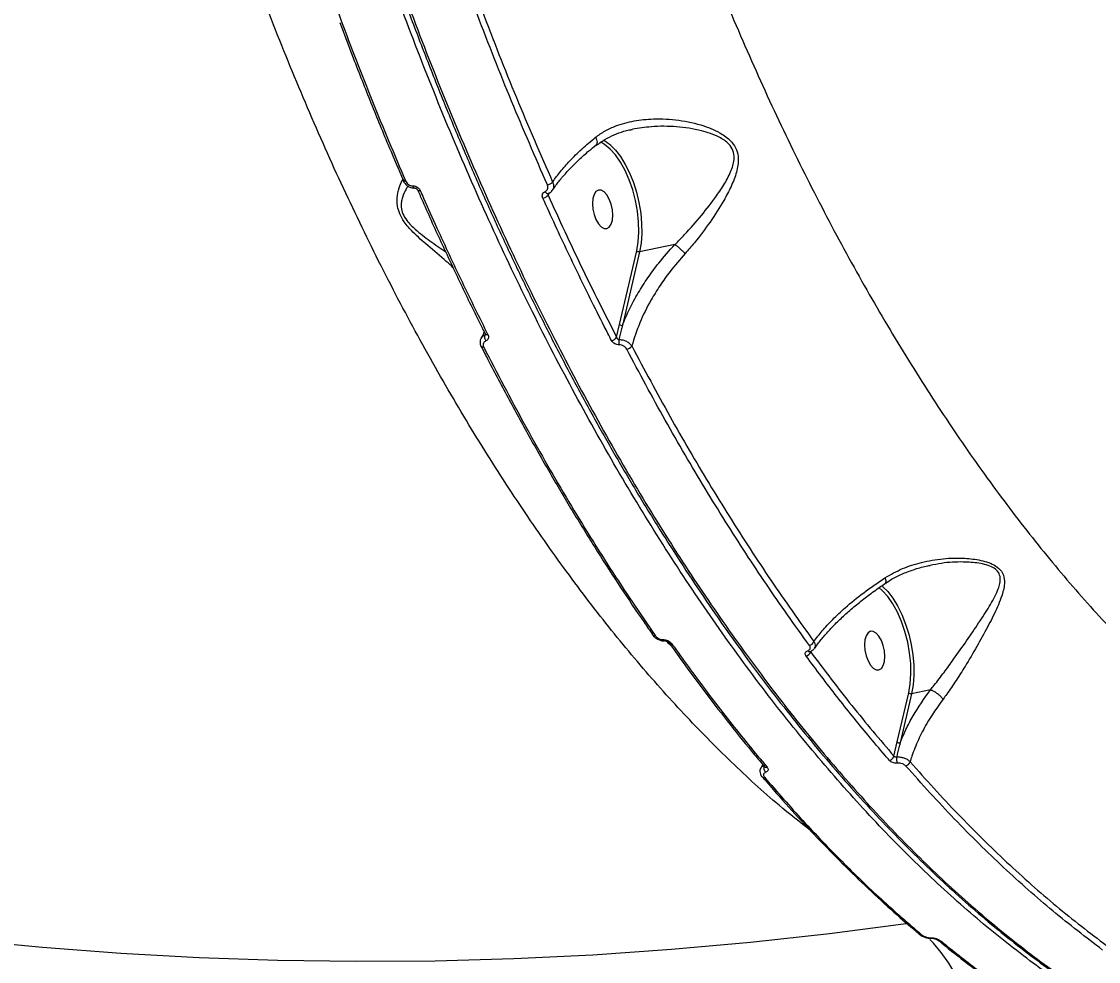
# Model space of a CAD drawing. Header units: millimetres. Extents: x -10374 to 11119, y -8221 to 9433.
# Drawn here: x -1467.4 to -1222.2, y -5641.4 to -5427.3 of the extents above; entities that cross this region are included whole.
import ezdxf

# ---------------------------------------------------------------- set-up
doc = ezdxf.new("R2010")
doc.units = ezdxf.units.MM
for name, color, linetype in [('DIKOM_ОБЪЕКТ', 7, 'Continuous'), ('DIKOM_РАЗМЕР_ЗОНА', 7, 'Continuous'), ('DIKOM_РАЗМЕР_ОБЪЕКТА', 7, 'Continuous')]:
    doc.layers.add(name, color=color, linetype=linetype)
doc.styles.add('style1', font='arial.ttf', dxfattribs={"width": 0.8})
doc.dimstyles.new('1-50', dxfattribs={"dimtxt": 300, "dimasz": 200, "dimexe": 100, "dimexo": 0, "dimgap": 100, "dimtad": 0, "dimdec": 0, "dimtxsty": 'style1', "dimcen": 0, "dimclrd": 7, "dimclre": 7, "dimadec": 1, "dimazin": 2, "dimtfac": 1, "dimtdec": 0, "dimtmove": 1, "dimatfit": 3, "dimfxl": 0, "dimlwd": 25, "dimlwe": 18, "dimarcsym": 0})

# ---------------------------------------------------------------- blocks, each defined once
blk = doc.blocks.new('*D16')
at = {"layer": 'Defpoints', "color": 0, "transparency": 16777216}
for p in [(-9045.1, 5161.67), (3694.49, 5161.67), (1813.16, -6719.94)]:
    blk.add_point(p, dxfattribs=at)
at = {"layer": 'DIKOM_РАЗМЕР_ОБЪЕКТА', "color": 7, "lineweight": 18, "transparency": 16777216}
for p, q in [((3694.49, 5161.67), (-9145.1, 5161.67)), ((1813.16, -6719.94), (-9145.1, -6719.94))]:
    blk.add_line(p, q, dxfattribs=at)
at = {"layer": 'DIKOM_РАЗМЕР_ОБЪЕКТА', "color": 7, "lineweight": 25, "transparency": 16777216}
for p, q in [((-9045.1, 4961.67), (-9045.1, -0.45)), ((-9045.1, -6519.94), (-9045.1, -1080.23))]:
    blk.add_line(p, q, dxfattribs=at)
at = {"layer": 'DIKOM_РАЗМЕР_ОБЪЕКТА', "color": 7, "transparency": 16777216}
for points in [[(-9078.43, 4961.67), (-9011.76, 4961.67), (-9045.1, 5161.67)], [(-9078.43, -6519.94), (-9011.76, -6519.94), (-9045.1, -6719.94)]]:
    blk.add_solid(points, dxfattribs=at)
at = {"layer": 'DIKOM_РАЗМЕР_ОБЪЕКТА', "color": 0, "transparency": 16777216, "insert": (-9045.1, -540.34), "char_height": 300, "attachment_point": 5, "rotation": 90, "style": 'style1'}
blk.add_mtext('11900', dxfattribs=at)
blk = doc.blocks.new('*D13')
at = {"layer": 'Defpoints', "color": 0, "transparency": 16777216}
for p in [(-10176.97, 7112.81), (3082.33, 7112.81), (2015.48, -8221.4)]:
    blk.add_point(p, dxfattribs=at)
at = {"layer": 'DIKOM_РАЗМЕР_ЗОНА', "color": 7, "lineweight": 18, "transparency": 16777216}
for p, q in [((3082.33, 7112.81), (-10276.97, 7112.81)), ((2015.48, -8221.4), (-10276.97, -8221.4))]:
    blk.add_line(p, q, dxfattribs=at)
at = {"layer": 'DIKOM_РАЗМЕР_ЗОНА', "color": 7, "lineweight": 25, "transparency": 16777216}
for p, q in [((-10176.97, 6912.81), (-10176.97, -14.41)), ((-10176.97, -8021.4), (-10176.97, -1094.19))]:
    blk.add_line(p, q, dxfattribs=at)
at = {"layer": 'DIKOM_РАЗМЕР_ЗОНА', "color": 7, "transparency": 16777216}
for points in [[(-10210.3, 6912.81), (-10143.64, 6912.81), (-10176.97, 7112.81)], [(-10210.3, -8021.4), (-10143.64, -8021.4), (-10176.97, -8221.4)]]:
    blk.add_solid(points, dxfattribs=at)
at = {"layer": 'DIKOM_РАЗМЕР_ЗОНА', "color": 0, "transparency": 16777216, "insert": (-10176.97, -554.3), "char_height": 300, "attachment_point": 5, "rotation": 90, "style": 'style1'}
blk.add_mtext('15300', dxfattribs=at)

msp = doc.modelspace()

# ---------------------------------------------------------------- linework, layer by layer
at = {"layer": 'DIKOM_ОБЪЕКТ', "color": 7, "linetype": 'Continuous', "lineweight": 15}
for p, q in [((-1335.12, -5455), (-1335.64, -5454.74)), ((-1380.48, -5463.52), (-1380.49, -5463.49)), ((-1377.87, -5465.21), (-1377.86, -5465.21)), ((-1347.13, -5466.25), (-1347.5, -5466.83)), ((-1331.22, -5496.29), (-1327.31, -5479.53)), ((-1326.64, -5479.74), (-1330.55, -5496.5)), ((-1318.64, -5478.1), (-1326.64, -5479.74)), ((-1331.88, -5499.2), (-1331.22, -5496.29)), ((-1361.86, -5498.69), (-1361.76, -5498.52)), ((-1362.72, -5501.36), (-1362.73, -5501.32)), ((-1287.51, -5570.65), (-1287.68, -5570.93)), ((-1267.99, -5591.41), (-1265.38, -5580.2)), ((-1264.71, -5580.42), (-1267.32, -5591.62)), ((-1260.43, -5579.54), (-1264.71, -5580.42)), ((-1268.73, -5594.67), (-1267.99, -5591.41)), ((-1298.22, -5597.04), (-1298.23, -5597.02)), ((-1298.8, -5599.33), (-1298.83, -5599.29))]:
    msp.add_line(p, q, dxfattribs=at)
at = {"layer": 'DIKOM_ОБЪЕКТ', "color": 7, "linetype": 'Continuous', "lineweight": 15, "flags": 128}
for points in [[(-1327.31, -5479.53), (-1326.98, -5477.48), (-1326.84, -5475.24), (-1326.9, -5472.88), (-1327.15, -5470.46), (-1327.59, -5468.02), (-1328.22, -5465.64), (-1329, -5463.36), (-1329.94, -5461.24), (-1330.99, -5459.33), (-1332.15, -5457.68), (-1333.37, -5456.32), (-1334.63, -5455.3), (-1335.12, -5455)], [(-1333.22, -5455.5), (-1332.15, -5456.57), (-1330.99, -5458.06), (-1329.9, -5459.81), (-1328.92, -5461.77), (-1328.07, -5463.91), (-1327.35, -5466.18), (-1326.79, -5468.53), (-1326.4, -5470.92), (-1326.19, -5473.28), (-1326.16, -5475.57), (-1326.31, -5477.74), (-1326.64, -5479.74)], [(-1379.93, -5463.6), (-1380.08, -5463.62), (-1380.21, -5463.63), (-1380.33, -5463.62), (-1380.41, -5463.59), (-1380.47, -5463.54), (-1380.48, -5463.52)], [(-1378.27, -5464.69), (-1378.23, -5464.82), (-1378.18, -5464.94), (-1378.12, -5465.04), (-1378.05, -5465.12), (-1377.99, -5465.17), (-1377.92, -5465.2), (-1377.87, -5465.21)], [(-1376.59, -5465.8), (-1376.75, -5465.82), (-1376.89, -5465.83), (-1377.01, -5465.81), (-1377.09, -5465.78), (-1377.14, -5465.73), (-1377.15, -5465.71)], [(-1332.76, -5471.38), (-1332.85, -5470.14), (-1333.13, -5468.89), (-1333.56, -5467.73), (-1334.11, -5466.76), (-1334.75, -5466.06), (-1335.4, -5465.69), (-1336.04, -5465.67), (-1336.59, -5466), (-1337.02, -5466.67), (-1337.3, -5467.6), (-1337.39, -5468.74), (-1337.3, -5469.99), (-1337.02, -5471.24), (-1336.59, -5472.39), (-1336.04, -5473.36), (-1335.4, -5474.06), (-1334.75, -5474.44), (-1334.11, -5474.46), (-1333.56, -5474.12), (-1333.13, -5473.46), (-1332.85, -5472.52), (-1332.76, -5471.38)], [(-1348.16, -5466.01), (-1348.05, -5466.17), (-1347.94, -5466.29), (-1347.81, -5466.39), (-1347.69, -5466.45), (-1347.58, -5466.47), (-1347.47, -5466.45), (-1347.46, -5466.45)], [(-1361.19, -5498.64), (-1361.35, -5498.66), (-1361.49, -5498.66), (-1361.6, -5498.64), (-1361.69, -5498.59), (-1361.75, -5498.53), (-1361.76, -5498.51)], [(-1362.15, -5501.47), (-1362.3, -5501.5), (-1362.44, -5501.5), (-1362.56, -5501.48), (-1362.65, -5501.44), (-1362.71, -5501.38), (-1362.72, -5501.36)], [(-1265.38, -5580.2), (-1265.03, -5578.15), (-1264.88, -5575.92), (-1264.92, -5573.56), (-1265.17, -5571.12), (-1265.6, -5568.68), (-1266.22, -5566.28), (-1267, -5563.99), (-1267.94, -5561.85), (-1268.99, -5559.93), (-1270.15, -5558.26), (-1271.38, -5556.89), (-1272.14, -5556.22)], [(-1271.6, -5555.76), (-1271.37, -5555.94), (-1271.23, -5556.07)], [(-1271.23, -5556.07), (-1270.15, -5557.15), (-1268.99, -5558.66), (-1267.9, -5560.41), (-1266.92, -5562.39), (-1266.07, -5564.55), (-1265.36, -5566.83), (-1264.8, -5569.19), (-1264.42, -5571.59), (-1264.22, -5573.95), (-1264.2, -5576.25), (-1264.37, -5578.42), (-1264.71, -5580.42)], [(-1270.79, -5571.92), (-1270.89, -5570.68), (-1271.16, -5569.43), (-1271.59, -5568.27), (-1272.15, -5567.3), (-1272.78, -5566.6), (-1273.44, -5566.23), (-1274.07, -5566.21), (-1274.63, -5566.54), (-1275.06, -5567.21), (-1275.34, -5568.15), (-1275.43, -5569.28), (-1275.34, -5570.53), (-1275.06, -5571.78), (-1274.63, -5572.93), (-1274.07, -5573.9), (-1273.44, -5574.6), (-1272.78, -5574.98), (-1272.15, -5575), (-1271.59, -5574.66), (-1271.16, -5574), (-1270.89, -5573.06), (-1270.79, -5571.92)], [(-1323.71, -5567), (-1323.71, -5566.99), (-1323.73, -5566.96)], [(-1321.24, -5568.11), (-1321.2, -5568.18), (-1321.15, -5568.25), (-1321.11, -5568.3), (-1321.06, -5568.34), (-1321.01, -5568.36), (-1320.96, -5568.38), (-1320.95, -5568.38)], [(-1670.81, -5593.54), (-1653.95, -5599.24), (-1636.99, -5604.59), (-1619.92, -5609.58), (-1602.76, -5614.22), (-1585.5, -5618.49), (-1568.15, -5622.4), (-1550.73, -5625.95), (-1533.23, -5629.13), (-1515.66, -5631.95), (-1498.02, -5634.4), (-1480.32, -5636.49), (-1462.58, -5638.2), (-1444.78, -5639.55), (-1426.94, -5640.53), (-1409.07, -5641.14), (-1391.16, -5641.38), (-1373.23, -5641.26), (-1355.28, -5640.76), (-1337.32, -5639.89), (-1319.35, -5638.66), (-1301.38, -5637.05), (-1283.41, -5635.08), (-1265.45, -5632.74)], [(-1246.34, -5676.12), (-1246.58, -5672.34), (-1247.01, -5668.55), (-1247.62, -5664.78), (-1248.4, -5661.07), (-1249.35, -5657.45), (-1250.46, -5653.95), (-1251.71, -5650.61), (-1253.1, -5647.46), (-1254.61, -5644.52), (-1256.24, -5641.82), (-1257.95, -5639.39), (-1259.75, -5637.25), (-1260.55, -5636.42)]]:
    msp.add_lwpolyline(points, dxfattribs=at)
at = {"layer": 'DIKOM_ОБЪЕКТ', "color": 7, "linetype": 'Continuous', "lineweight": 15}
for centre, radius, start, end in [((-1338.81, -5461.74), 8.37, 48.1453, 61.9618), ((-1348.06, -5462.32), 2.23, 281.1368, 316.1264), ((-1349.09, -5465.4), 2.15, 280.7924, 318.0403), ((-1330.69, -5495.79), 0.729, 223.4595, 281.0719), ((-1360.58, -5499.2), 1.38, 158.3024, 218.0478), ((-1333.4, -5498.13), 1.85, 281.0845, 324.8472), ((-1329.21, -5500.25), 2.2, 166.9782, 198.596), ((-1329.94, -5500.1), 1.87, 281.4157, 323.7068), ((-1323.3, -5566.63), 0.555, 222.4091, 288.6672), ((-1288.31, -5567.97), 1.48, 282.6039, 337.3154), ((-1319.47, -5568.57), 0.545, 219.0479, 289.2172), ((-1289.05, -5570.44), 1.45, 282.3113, 340.0495), ((-1287.94, -5570.32), 0.521, 216.441, 281.477), ((-1264.85, -5579.7), 0.727, 223.3294, 281.1279), ((-1267.46, -5590.91), 0.729, 223.4434, 281.088), ((-1270.05, -5594.32), 1.36, 282.9564, 345.2596), ((-1265.96, -5595.25), 2.2, 169.0519, 207.2728), ((-1297.04, -5597.3), 1.35, 155.3182, 229.547), ((-1297.79, -5596.63), 0.584, 223.2839, 286.7903), ((-1266.38, -5595.54), 1.37, 283.2802, 343.0975), ((-1298.38, -5598.92), 0.587, 224.3228, 286.5567), ((-1262.66, -5634.66), 0.638, 228.1518, 283.9532), ((-1260.1, -5635.94), 0.214, 209.7008, 262.998), ((-1258.11, -5636.2), 0.654, 230.1197, 283.3672)]:
    msp.add_arc(centre, radius, start, end, dxfattribs=at)
for points, knots in [([(-1179.93, -5670.29), (-1182.26, -5669.65), (-1188.58, -5667.94), (-1198.98, -5664.06), (-1211.13, -5658.34), (-1223.32, -5651.35), (-1235.49, -5643.14), (-1247.57, -5633.74), (-1259.55, -5623.18), (-1271.38, -5611.44), (-1283.06, -5598.57), (-1294.55, -5584.62), (-1305.8, -5569.65), (-1316.75, -5553.75), (-1327.37, -5536.93), (-1337.63, -5519.22), (-1347.52, -5500.67), (-1357.02, -5481.33), (-1366.08, -5461.3), (-1374.65, -5440.68), (-1382.62, -5419.77), (-1389.97, -5398.64), (-1396.73, -5377.33), (-1402.98, -5355.65), (-1408.69, -5333.7), (-1413.83, -5311.57), (-1418.45, -5289.03), (-1422.49, -5266.12), (-1425.93, -5242.86), (-1428.73, -5219.63), (-1430.86, -5196.53), (-1432.32, -5173.66), (-1433.09, -5151.1), (-1433.17, -5128.89), (-1432.56, -5107.07), (-1431.27, -5085.69), (-1429.31, -5064.86), (-1426.68, -5044.68), (-1423.64, -5026.43), (-1421.24, -5015.21), (-1420.17, -5010.2)], [0, 0, 0, 0, 0.015652, 0.04249, 0.069411, 0.096376, 0.123341, 0.150263, 0.177101, 0.203938, 0.23086, 0.257825, 0.28479, 0.311712, 0.338549, 0.365387, 0.392309, 0.419274, 0.446239, 0.473161, 0.499998, 0.525846, 0.55177, 0.577732, 0.603695, 0.629618, 0.655467, 0.682304, 0.709226, 0.736191, 0.763156, 0.790078, 0.816915, 0.843753, 0.870675, 0.89764, 0.924605, 0.951527, 0.978365, 1, 1, 1, 1]), ([(-1287.7, -5611.63), (-1290.1, -5609.74), (-1296.18, -5604.95), (-1305.83, -5596.07), (-1316.6, -5585.18), (-1327.19, -5573.27), (-1337.58, -5560.39), (-1347.75, -5546.56), (-1357.68, -5531.84), (-1367.33, -5516.31), (-1376.64, -5500.02), (-1385.59, -5483.03), (-1394.16, -5465.34), (-1402.33, -5446.99), (-1410.09, -5428.07), (-1417.41, -5408.65), (-1424.23, -5388.82), (-1430.56, -5368.63), (-1436.36, -5348.11), (-1441.63, -5327.3), (-1446.37, -5306.28), (-1450.55, -5285.14), (-1454.14, -5263.98), (-1457.15, -5242.85), (-1459.55, -5221.79), (-1461.35, -5200.84), (-1462.55, -5180.06), (-1463.14, -5159.56), (-1463.12, -5139.43), (-1462.53, -5121.21), (-1461.55, -5104.8), (-1460.65, -5095.08), (-1460.2, -5090.22)], [0, 0, 0, 0, 0.022449, 0.056695, 0.090886, 0.124969, 0.159054, 0.193246, 0.227493, 0.261739, 0.295931, 0.330016, 0.364125, 0.398341, 0.432611, 0.466882, 0.501098, 0.535207, 0.56937, 0.603642, 0.637967, 0.672293, 0.706565, 0.740729, 0.774977, 0.809333, 0.843743, 0.878153, 0.912509, 0.946758, 0.973379, 1, 1, 1, 1]), ([(-1431.86, -5138.17), (-1431.87, -5139.68), (-1431.87, -5144.82), (-1431.71, -5153.7), (-1431.39, -5164.78), (-1430.9, -5175.9), (-1430.25, -5187.04), (-1429.44, -5198.19), (-1428.48, -5209.36), (-1427.35, -5220.56), (-1426.06, -5231.78), (-1424.62, -5243.04), (-1423.01, -5254.33), (-1421.24, -5265.65), (-1419.31, -5277.02), (-1417.22, -5288.42), (-1414.98, -5299.81), (-1412.6, -5311.15), (-1410.07, -5322.4), (-1407.41, -5333.56), (-1404.61, -5344.64), (-1401.67, -5355.64), (-1398.59, -5366.56), (-1395.38, -5377.4), (-1392.02, -5388.18), (-1388.52, -5398.89), (-1384.88, -5409.53), (-1381.1, -5420.1), (-1377.18, -5430.58), (-1373.15, -5440.92), (-1369.01, -5451.09), (-1364.78, -5461.07), (-1360.44, -5470.87), (-1356.01, -5480.49), (-1351.47, -5489.94), (-1346.83, -5499.22), (-1342.08, -5508.32), (-1337.23, -5517.27), (-1332.27, -5526.05), (-1327.2, -5534.67), (-1322.03, -5543.11), (-1316.78, -5551.33), (-1311.48, -5559.3), (-1306.12, -5567.02), (-1300.7, -5574.49), (-1295.23, -5581.72), (-1289.7, -5588.69), (-1284.12, -5595.42), (-1278.48, -5601.9), (-1272.78, -5608.14), (-1267.03, -5614.12), (-1261.22, -5619.86), (-1255.36, -5625.34), (-1249.47, -5630.55), (-1243.56, -5635.48), (-1237.64, -5640.11), (-1231.72, -5644.44), (-1225.8, -5648.47), (-1219.88, -5652.21), (-1213.95, -5655.65), (-1208.02, -5658.79), (-1202.09, -5661.64), (-1196.15, -5664.18), (-1190.21, -5666.44), (-1184.28, -5668.38), (-1178.63, -5669.97), (-1174.97, -5670.77), (-1173.28, -5671.13)], [0, 0, 0, 0, 0.006502, 0.022207, 0.037916, 0.053548, 0.069107, 0.084612, 0.10008, 0.115529, 0.130977, 0.146438, 0.161926, 0.177461, 0.193058, 0.208737, 0.22445, 0.240106, 0.255685, 0.271203, 0.28668, 0.302133, 0.317579, 0.333035, 0.348513, 0.364032, 0.379609, 0.395262, 0.410979, 0.426669, 0.442271, 0.457808, 0.473298, 0.48876, 0.504209, 0.519664, 0.535137, 0.550646, 0.566207, 0.581839, 0.597551, 0.613255, 0.62886, 0.644416, 0.659935, 0.675431, 0.690916, 0.706402, 0.7219, 0.737419, 0.752974, 0.768575, 0.784236, 0.799908, 0.815539, 0.831116, 0.846652, 0.862159, 0.87765, 0.893136, 0.908628, 0.924135, 0.93967, 0.955243, 0.970867, 0.986522, 1, 1, 1, 1]), ([(-1431.39, -5137.87), (-1431.37, -5142.19), (-1431.29, -5153.91), (-1430.6, -5173.35), (-1429.14, -5196.22), (-1427.01, -5219.32), (-1424.21, -5242.56), (-1420.76, -5265.81), (-1416.67, -5289.01), (-1411.93, -5312.11), (-1406.55, -5335.09), (-1400.57, -5357.86), (-1394, -5380.33), (-1386.89, -5402.39), (-1379.24, -5423.96), (-1371.06, -5445), (-1362.37, -5465.49), (-1353.21, -5485.37), (-1343.62, -5504.54), (-1333.64, -5522.92), (-1323.42, -5540.22), (-1313, -5556.44), (-1302.41, -5571.6), (-1291.55, -5585.88), (-1280.47, -5599.22), (-1269.21, -5611.55), (-1257.66, -5622.97), (-1245.84, -5633.41), (-1233.75, -5642.8), (-1221.58, -5651.02), (-1209.4, -5657.99), (-1197.24, -5663.76), (-1185.18, -5668.08), (-1177.08, -5670.48), (-1173.06, -5671.11), (-1172.98, -5671.12)], [0, 0, 0, 0, 0.018538, 0.050324, 0.08221, 0.114146, 0.146083, 0.177969, 0.209755, 0.24154, 0.273426, 0.305363, 0.3373, 0.369186, 0.400971, 0.432757, 0.464643, 0.49658, 0.528516, 0.560402, 0.592188, 0.622802, 0.653506, 0.684255, 0.715004, 0.745708, 0.776322, 0.808107, 0.839993, 0.87193, 0.903867, 0.935753, 0.967539, 0.999324, 1, 1, 1, 1]), ([(-1361.33, -5198.06), (-1360.67, -5205.03), (-1359.35, -5218.99), (-1356.6, -5240.11), (-1353.28, -5261.27), (-1349.37, -5282.4), (-1344.89, -5303.4), (-1339.86, -5324.2), (-1334.26, -5344.76), (-1328.11, -5365.05), (-1321.45, -5385.02), (-1314.31, -5404.56), (-1306.71, -5423.59), (-1298.67, -5442.05), (-1290.2, -5459.89), (-1281.31, -5477.1), (-1272.05, -5493.62), (-1262.46, -5509.38), (-1252.58, -5524.31), (-1242.42, -5538.36), (-1232.01, -5551.48), (-1221.36, -5563.68), (-1210.52, -5574.91), (-1199.52, -5585.12), (-1188.44, -5594.27), (-1177.28, -5602.33), (-1166.06, -5609.26), (-1154.8, -5615.06), (-1143.56, -5619.72), (-1132.37, -5623.22), (-1121.28, -5625.56), (-1111.16, -5626.6), (-1101.97, -5626.7), (-1096.47, -5626.16), (-1093.72, -5625.9)], [0, 0, 0, 0, 0.031557, 0.063213, 0.09492, 0.126627, 0.158283, 0.189839, 0.221397, 0.253055, 0.284762, 0.31647, 0.348127, 0.379685, 0.411265, 0.442944, 0.474674, 0.506404, 0.538084, 0.569664, 0.601295, 0.633025, 0.664807, 0.696588, 0.728319, 0.75995, 0.79166, 0.823468, 0.855327, 0.887186, 0.918995, 0.950705, 0.975352, 1, 1, 1, 1]), ([(-1410.77, -5378.9), (-1409.75, -5382.26), (-1406.74, -5392.09), (-1401.43, -5408.16), (-1394.7, -5427.02), (-1387.56, -5445.57), (-1382.47, -5457.59), (-1379.93, -5463.6)], [0, 0, 0, 0, 0.114456, 0.334767, 0.55508, 0.777541, 1, 1, 1, 1]), ([(-1347.63, -5464.51), (-1350.39, -5458.18), (-1355.9, -5445.51), (-1363.65, -5425.76), (-1371.04, -5405.53), (-1375.58, -5391.64), (-1377.84, -5384.69)], [0, 0, 0, 0, 0.248596, 0.497189, 0.748594, 1, 1, 1, 1]), ([(-1376.59, -5384.23), (-1374.36, -5391.08), (-1369.89, -5404.78), (-1362.55, -5424.91), (-1354.8, -5444.7), (-1349.23, -5457.48), (-1346.45, -5463.87)], [0, 0, 0, 0, 0.248596, 0.497189, 0.748595, 1, 1, 1, 1]), ([(-1394.9, -5427.47), (-1393.89, -5430.17), (-1391.58, -5436.35), (-1387.83, -5445.85), (-1384.02, -5455.16), (-1381.52, -5460.98), (-1380.44, -5463.47)], [0, 0, 0, 0, 0.219804, 0.50371, 0.787541, 1, 1, 1, 1]), ([(-1336.67, -5453.65), (-1335.96, -5453.14), (-1334.53, -5452.12), (-1331.62, -5450.8), (-1327.95, -5449.8), (-1323.11, -5449.33), (-1317.73, -5449.6), (-1313.15, -5450.61), (-1309.9, -5451.82), (-1307.67, -5452.96), (-1305.71, -5454.48), (-1304.48, -5456.48), (-1304.02, -5458.84), (-1304.51, -5461.67), (-1305.75, -5464.86), (-1307.78, -5468.64), (-1310.53, -5472.97), (-1313.57, -5477.04), (-1315.57, -5479.34), (-1316.28, -5480.16)], [0, 0, 0, 0, 0.044781, 0.089582, 0.16096, 0.232454, 0.323856, 0.41521, 0.4506, 0.485927, 0.532943, 0.566423, 0.599805, 0.653096, 0.710809, 0.768672, 0.859289, 0.949794, 1, 1, 1, 1]), ([(-1336.44, -5455.51), (-1336.12, -5455.25), (-1335.23, -5454.52), (-1333.53, -5453.56), (-1331.37, -5452.63), (-1329.59, -5452.07), (-1328.52, -5451.89), (-1328.27, -5451.84)], [0, 0, 0, 0, 0.138679, 0.395261, 0.657589, 0.920127, 1, 1, 1, 1]), ([(-1318.62, -5478.1), (-1318.62, -5478.1), (-1317.87, -5477.35), (-1315.78, -5475.2), (-1312.52, -5471.5), (-1309.5, -5467.56), (-1307.2, -5464.15), (-1305.94, -5461.73), (-1305.28, -5459.8), (-1305.05, -5458.29), (-1305.26, -5456.66), (-1306.41, -5454.91), (-1308.31, -5453.65), (-1310.48, -5452.75), (-1313.71, -5451.82), (-1318.24, -5451.13), (-1323.57, -5451.08), (-1326.85, -5451.6), (-1328.27, -5451.82)], [0, 0, 0, 0, 0.000195, 0.061156, 0.171998, 0.282952, 0.352314, 0.421495, 0.452076, 0.482553, 0.519028, 0.555297, 0.608124, 0.64976, 0.691492, 0.802799, 0.914181, 1, 1, 1, 1]), ([(-1346.46, -5465.68), (-1346.21, -5465.32), (-1345.56, -5464.34), (-1344.22, -5462.68), (-1342.47, -5460.73), (-1340.45, -5458.74), (-1338.48, -5456.96), (-1337.1, -5455.85), (-1336.55, -5455.4)], [0, 0, 0, 0, 0.1125, 0.300263, 0.489616, 0.680038, 0.870987, 1, 1, 1, 1]), ([(-1346.45, -5463.87), (-1346.43, -5463.84), (-1345.9, -5463.03), (-1344.7, -5461.43), (-1342.51, -5458.94), (-1339.87, -5456.32), (-1337.74, -5454.54), (-1336.67, -5453.65)], [0, 0, 0, 0, 0.008896, 0.241788, 0.477289, 0.736825, 1, 1, 1, 1]), ([(-1336.67, -5453.65), (-1336.65, -5453.69), (-1336.57, -5453.86), (-1336.41, -5454.25), (-1336.31, -5454.77), (-1336.36, -5455.19), (-1336.51, -5455.31), (-1336.57, -5455.35)], [0, 0, 0, 0, 0.050929, 0.225534, 0.53235, 0.839105, 1, 1, 1, 1]), ([(-1369.14, -5483.31), (-1369.64, -5482.85), (-1371.38, -5481.26), (-1374, -5479.1), (-1376.59, -5476.84), (-1378.45, -5475.09), (-1380.16, -5473.17), (-1381.34, -5471.09), (-1381.93, -5468.94), (-1381.83, -5466.74), (-1381.29, -5464.71), (-1380.79, -5463.67), (-1380.56, -5463.2)], [0, 0, 0, 0, 0.076967, 0.270345, 0.345258, 0.420045, 0.519566, 0.590435, 0.661088, 0.773903, 0.896082, 1, 1, 1, 1]), ([(-1379.35, -5464.78), (-1379.5, -5464.99), (-1380.02, -5465.7), (-1380.56, -5466.94), (-1380.91, -5468.38), (-1380.97, -5469.59), (-1380.65, -5471.06), (-1379.55, -5472.9), (-1377.89, -5474.53), (-1376.08, -5475.99), (-1373.7, -5477.73), (-1371.98, -5478.94), (-1370.79, -5479.78)], [0, 0, 0, 0, 0.063529, 0.213611, 0.279956, 0.346055, 0.425187, 0.503876, 0.618473, 0.708815, 0.79934, 1, 1, 1, 1]), ([(-1380.47, -5463.51), (-1380.45, -5463.56), (-1380.34, -5463.88), (-1379.91, -5464.41), (-1379.18, -5464.96), (-1378.44, -5465.23), (-1378, -5465.19), (-1377.87, -5465.17)], [0, 0, 0, 0, 0.048118, 0.31704, 0.592818, 0.872249, 1, 1, 1, 1]), ([(-1379.93, -5463.6), (-1379.84, -5463.75), (-1379.68, -5464.05), (-1379.27, -5464.41), (-1378.81, -5464.64), (-1378.46, -5464.7), (-1378.29, -5464.69), (-1378.27, -5464.69)], [0, 0, 0, 0, 0.248793, 0.49764, 0.738927, 0.970317, 1, 1, 1, 1]), ([(-1378.27, -5464.69), (-1378.1, -5464.7), (-1377.76, -5464.72), (-1377.26, -5464.98), (-1376.84, -5465.34), (-1376.68, -5465.65), (-1376.59, -5465.8)], [0, 0, 0, 0, 0.259327, 0.502187, 0.751306, 1, 1, 1, 1]), ([(-1377.86, -5465.21), (-1377.84, -5465.21), (-1377.81, -5465.21), (-1377.69, -5465.23), (-1377.55, -5465.29), (-1377.4, -5465.38), (-1377.27, -5465.52), (-1377.18, -5465.64), (-1377.16, -5465.7), (-1377.15, -5465.71)], [0, 0, 0, 0, 0.096598, 0.257978, 0.404085, 0.557301, 0.738123, 0.931867, 1, 1, 1, 1]), ([(-1377.14, -5465.71), (-1376.96, -5466.15), (-1375.34, -5469.91), (-1372.18, -5476.85), (-1367.67, -5486.51), (-1364.18, -5493.72), (-1362.18, -5497.66), (-1361.75, -5498.51)], [0, 0, 0, 0, 0.038751, 0.332195, 0.626267, 0.92008, 1, 1, 1, 1]), ([(-1376.59, -5465.8), (-1376.34, -5466.37), (-1375.09, -5469.23), (-1371.96, -5476.22), (-1367.12, -5486.67), (-1363.16, -5494.64), (-1361.19, -5498.64)], [0, 0, 0, 0, 0.050776, 0.253856, 0.626701, 1, 1, 1, 1]), ([(-1348.16, -5466.01), (-1348.04, -5465.95), (-1347.79, -5465.82), (-1347.56, -5465.46), (-1347.48, -5465.05), (-1347.54, -5464.71), (-1347.62, -5464.54), (-1347.63, -5464.51)], [0, 0, 0, 0, 0.237722, 0.475487, 0.713823, 0.951986, 1, 1, 1, 1]), ([(-1347.47, -5466.44), (-1347.42, -5466.42), (-1347.11, -5466.33), (-1346.74, -5466.07), (-1346.58, -5465.75), (-1346.54, -5465.67)], [0, 0, 0, 0, 0.114925, 0.79533, 1, 1, 1, 1]), ([(-1346.45, -5463.87), (-1346.43, -5463.92), (-1346.31, -5464.2), (-1346.21, -5464.74), (-1346.27, -5465.31), (-1346.46, -5465.57), (-1346.52, -5465.64)], [0, 0, 0, 0, 0.07647, 0.456131, 0.835721, 1, 1, 1, 1]), ([(-1348.69, -5467.51), (-1348.7, -5467.48), (-1348.78, -5467.3), (-1348.84, -5466.97), (-1348.76, -5466.56), (-1348.54, -5466.21), (-1348.29, -5466.08), (-1348.16, -5466.01)], [0, 0, 0, 0, 0.048963, 0.287044, 0.524945, 0.762564, 1, 1, 1, 1]), ([(-1333.04, -5499.95), (-1333.31, -5499.42), (-1334.69, -5496.76), (-1338.04, -5490.12), (-1343.03, -5479.9), (-1346.8, -5471.64), (-1348.69, -5467.51)], [0, 0, 0, 0, 0.050772, 0.25386, 0.626694, 1, 1, 1, 1]), ([(-1347.47, -5466.45), (-1347.48, -5466.47), (-1347.52, -5466.52), (-1347.54, -5466.65), (-1347.52, -5466.76), (-1347.5, -5466.82), (-1347.5, -5466.83)], [0, 0, 0, 0, 0.160118, 0.540217, 0.921059, 1, 1, 1, 1]), ([(-1347.5, -5466.83), (-1344.97, -5472.35), (-1339.92, -5483.38), (-1334.56, -5493.92), (-1331.88, -5499.2)], [0, 0, 0, 0, 0.49945, 1, 1, 1, 1]), ([(-1347.48, -5466.46), (-1347.48, -5466.46), (-1347.48, -5466.46), (-1347.46, -5466.45), (-1347.45, -5466.45)], [0, 0, 0, 0, 0.400377, 1, 1, 1, 1]), ([(-1330.55, -5496.5), (-1330.04, -5495.27), (-1329.02, -5492.8), (-1327.06, -5489.18), (-1324.82, -5485.66), (-1322.1, -5481.95), (-1319.89, -5479.49), (-1318.64, -5478.1)], [0, 0, 0, 0, 0.194806, 0.391639, 0.575063, 0.760215, 1, 1, 1, 1]), ([(-1316.28, -5480.16), (-1317.44, -5481.5), (-1319.5, -5483.85), (-1322.03, -5487.41), (-1324.44, -5491.31), (-1326.78, -5495.96), (-1327.88, -5499.44), (-1328.43, -5501.2)], [0, 0, 0, 0, 0.202259, 0.356401, 0.511986, 0.753248, 1, 1, 1, 1]), ([(-1326.64, -5479.74), (-1326.69, -5479.75), (-1326.8, -5479.76), (-1326.97, -5479.74), (-1327.13, -5479.68), (-1327.23, -5479.62), (-1327.29, -5479.56), (-1327.31, -5479.54), (-1327.31, -5479.53)], [0, 0, 0, 0, 0.215083, 0.429381, 0.644032, 0.858399, 0.955221, 1, 1, 1, 1]), ([(-1318.64, -5478.1), (-1318.64, -5478.1), (-1318.63, -5478.1), (-1318.63, -5478.1), (-1318.62, -5478.1), (-1318.62, -5478.1)], [0, 0, 0, 0, 0.502593, 0.910961, 1, 1, 1, 1]), ([(-1316.28, -5480.16), (-1316.3, -5480.14), (-1316.47, -5479.95), (-1316.86, -5479.54), (-1317.48, -5478.97), (-1318.11, -5478.45), (-1318.45, -5478.22), (-1318.62, -5478.1)], [0, 0, 0, 0, 0.026161, 0.263061, 0.508769, 0.754368, 1, 1, 1, 1]), ([(-1330.55, -5496.5), (-1330.62, -5496.76), (-1330.89, -5497.85), (-1331.15, -5498.93), (-1331.35, -5499.76)], [0, 0, 0, 0, 0.240807, 1, 1, 1, 1]), ([(-1362.68, -5499.42), (-1362.74, -5499.51), (-1362.95, -5499.81), (-1362.99, -5500.45), (-1362.91, -5501.02), (-1362.73, -5501.3), (-1362.7, -5501.35)], [0, 0, 0, 0, 0.166232, 0.538159, 0.907266, 1, 1, 1, 1]), ([(-1362.02, -5497.97), (-1362.07, -5498.09), (-1362.25, -5498.54), (-1362.55, -5499.05), (-1362.77, -5499.42)], [0, 0, 0, 0, 0.25952, 1, 1, 1, 1]), ([(-1362.69, -5499.42), (-1362.62, -5499.29), (-1362.44, -5498.97), (-1362.08, -5498.8), (-1361.86, -5498.69)], [0, 0, 0, 0, 0.397703, 1, 1, 1, 1]), ([(-1361.67, -5500.05), (-1361.79, -5500.12), (-1362.04, -5500.24), (-1362.25, -5500.57), (-1362.32, -5500.97), (-1362.24, -5501.28), (-1362.16, -5501.45), (-1362.15, -5501.47)], [0, 0, 0, 0, 0.237709, 0.475532, 0.713738, 0.952153, 1, 1, 1, 1]), ([(-1361.86, -5498.69), (-1361.82, -5498.68), (-1361.76, -5498.65), (-1361.74, -5498.61), (-1361.73, -5498.59)], [0, 0, 0, 0, 0.750977, 1, 1, 1, 1]), ([(-1361.76, -5498.52), (-1361.75, -5498.54), (-1361.72, -5498.59), (-1361.72, -5498.62), (-1361.72, -5498.62), (-1361.72, -5498.61)], [0, 0, 0, 0, 0.292625, 0.831585, 1, 1, 1, 1]), ([(-1361.19, -5498.64), (-1361.17, -5498.66), (-1361.09, -5498.83), (-1361.02, -5499.14), (-1361.08, -5499.54), (-1361.3, -5499.87), (-1361.54, -5499.99), (-1361.67, -5500.05)], [0, 0, 0, 0, 0.048867, 0.287137, 0.524955, 0.762559, 1, 1, 1, 1]), ([(-1331.29, -5500.95), (-1331.47, -5500.95), (-1331.82, -5500.93), (-1332.33, -5500.71), (-1332.77, -5500.38), (-1332.95, -5500.09), (-1333.04, -5499.95)], [0, 0, 0, 0, 0.259247, 0.502171, 0.751136, 1, 1, 1, 1]), ([(-1331.88, -5499.2), (-1331.86, -5499.27), (-1331.81, -5499.42), (-1331.69, -5499.6), (-1331.54, -5499.71), (-1331.42, -5499.75), (-1331.37, -5499.76), (-1331.35, -5499.76)], [0, 0, 0, 0, 0.273692, 0.533929, 0.768394, 0.934157, 1, 1, 1, 1]), ([(-1331.35, -5499.76), (-1331.32, -5499.75), (-1331.03, -5499.74), (-1330.45, -5499.8), (-1329.63, -5500.1), (-1328.9, -5500.59), (-1328.59, -5501), (-1328.43, -5501.2)], [0, 0, 0, 0, 0.030034, 0.263939, 0.506677, 0.754423, 1, 1, 1, 1]), ([(-1362.69, -5501.3), (-1362.18, -5502.31), (-1360.12, -5506.42), (-1356.38, -5513.46), (-1351.48, -5522.42), (-1346.48, -5531.18), (-1341.4, -5539.75), (-1336.23, -5548.11), (-1330.97, -5556.25), (-1326.79, -5562.52), (-1324.34, -5566), (-1323.69, -5566.93)], [0, 0, 0, 0, 0.041835, 0.171767, 0.301818, 0.431961, 0.562168, 0.692408, 0.822643, 0.952845, 1, 1, 1, 1]), ([(-1362.15, -5501.47), (-1359.1, -5507.34), (-1353, -5519.07), (-1343.38, -5535.83), (-1333.45, -5551.99), (-1326.56, -5562.1), (-1323.12, -5567.15)], [0, 0, 0, 0, 0.248598, 0.49719, 0.748595, 1, 1, 1, 1]), ([(-1329.57, -5501.93), (-1329.66, -5501.79), (-1329.84, -5501.51), (-1330.27, -5501.19), (-1330.75, -5500.98), (-1331.1, -5500.94), (-1331.27, -5500.95), (-1331.29, -5500.95)], [0, 0, 0, 0, 0.248478, 0.497575, 0.738973, 0.970446, 1, 1, 1, 1]), ([(-1287.98, -5569.42), (-1289.66, -5567.1), (-1294.56, -5560.31), (-1302.53, -5548.5), (-1311.8, -5533.72), (-1320.86, -5518.25), (-1326.67, -5507.37), (-1329.57, -5501.93)], [0, 0, 0, 0, 0.114451, 0.334764, 0.555073, 0.777533, 1, 1, 1, 1]), ([(-1328.43, -5501.2), (-1325.56, -5506.58), (-1319.83, -5517.33), (-1310.83, -5532.72), (-1301.54, -5547.53), (-1293.54, -5559.41), (-1288.61, -5566.23), (-1286.94, -5568.54)], [0, 0, 0, 0, 0.220309, 0.440619, 0.663081, 0.885543, 1, 1, 1, 1]), ([(-1270.79, -5554.02), (-1269.47, -5553.28), (-1266.84, -5551.78), (-1262.35, -5550.38), (-1257.56, -5549.55), (-1252.99, -5549.44), (-1249.5, -5549.86), (-1247.17, -5550.5), (-1245.48, -5551.28), (-1244.06, -5552.54), (-1243.53, -5554.15), (-1243.58, -5555.73), (-1244.06, -5557.98), (-1245.3, -5561.13), (-1247.42, -5565.27), (-1249.82, -5569.65), (-1252.25, -5573.76), (-1254.56, -5577.43), (-1256.26, -5579.93), (-1257.26, -5581.28), (-1257.54, -5581.65)], [0, 0, 0, 0, 0.071299, 0.142694, 0.220338, 0.297957, 0.355583, 0.385342, 0.414957, 0.449112, 0.488668, 0.517549, 0.54651, 0.625012, 0.703713, 0.783921, 0.864013, 0.921255, 0.978412, 1, 1, 1, 1]), ([(-1270.68, -5555.26), (-1270.17, -5554.92), (-1268.89, -5554.08), (-1266.63, -5553), (-1263.91, -5552.01), (-1261.84, -5551.41), (-1260.68, -5551.21), (-1260.51, -5551.18)], [0, 0, 0, 0, 0.16844, 0.419668, 0.682528, 0.954671, 1, 1, 1, 1]), ([(-1260.42, -5579.54), (-1260.42, -5579.54), (-1260.15, -5579.18), (-1259.08, -5577.92), (-1257.32, -5575.56), (-1254.83, -5572.15), (-1252.16, -5568.35), (-1249.44, -5564.32), (-1246.95, -5560.53), (-1245.39, -5557.66), (-1244.65, -5555.6), (-1244.45, -5554.32), (-1244.62, -5553.35), (-1245.1, -5552.51), (-1245.61, -5552.03), (-1246.55, -5551.47), (-1247.69, -5551.03), (-1249.96, -5550.55), (-1253.39, -5550.34), (-1257.15, -5550.51), (-1259.63, -5551.05), (-1260.49, -5551.24)], [0, 0, 0, 0, 0.000047, 0.026317, 0.097137, 0.168048, 0.268207, 0.368501, 0.465667, 0.562569, 0.596699, 0.630706, 0.664679, 0.675064, 0.705643, 0.712915, 0.747285, 0.781892, 0.851818, 0.948338, 1, 1, 1, 1]), ([(-1286.94, -5568.54), (-1286.34, -5567.74), (-1285.1, -5566.09), (-1282.71, -5563.5), (-1279.6, -5560.58), (-1275.7, -5557.37), (-1272.43, -5555.15), (-1270.79, -5554.02)], [0, 0, 0, 0, 0.166543, 0.345552, 0.526764, 0.760779, 1, 1, 1, 1]), ([(-1270.79, -5554.02), (-1270.77, -5554.06), (-1270.68, -5554.3), (-1270.58, -5554.7), (-1270.56, -5555.07), (-1270.67, -5555.15), (-1270.71, -5555.18)], [0, 0, 0, 0, 0.06576, 0.410068, 0.783311, 1, 1, 1, 1]), ([(-1286.81, -5570.13), (-1286.57, -5569.78), (-1285.89, -5568.8), (-1284.49, -5567.11), (-1282.65, -5565.08), (-1280.54, -5563.01), (-1278.2, -5560.92), (-1275.65, -5558.84), (-1273.14, -5556.94), (-1271.41, -5555.77), (-1270.66, -5555.25)], [0, 0, 0, 0, 0.073685, 0.206888, 0.342127, 0.478949, 0.616814, 0.755137, 0.893109, 1, 1, 1, 1]), ([(-1323.7, -5567), (-1323.66, -5567.05), (-1323.47, -5567.35), (-1322.96, -5567.79), (-1322.18, -5568.21), (-1321.48, -5568.4), (-1321.08, -5568.36), (-1320.95, -5568.34)], [0, 0, 0, 0, 0.065234, 0.362238, 0.624077, 0.874911, 1, 1, 1, 1]), ([(-1323.12, -5567.15), (-1322.98, -5567.32), (-1322.73, -5567.62), (-1322.21, -5567.92), (-1321.71, -5568.1), (-1321.39, -5568.1), (-1321.24, -5568.11)], [0, 0, 0, 0, 0.329264, 0.579758, 0.788609, 1, 1, 1, 1]), ([(-1321.24, -5568.11), (-1321.07, -5568.11), (-1320.74, -5568.12), (-1320.21, -5568.31), (-1319.71, -5568.61), (-1319.42, -5568.9), (-1319.3, -5569.07), (-1319.29, -5569.09)], [0, 0, 0, 0, 0.214897, 0.426097, 0.68176, 0.964269, 1, 1, 1, 1]), ([(-1320.94, -5568.38), (-1320.94, -5568.38), (-1320.92, -5568.37), (-1320.86, -5568.37), (-1320.74, -5568.39), (-1320.59, -5568.43), (-1320.39, -5568.51), (-1320.17, -5568.64), (-1319.97, -5568.8), (-1319.91, -5568.89), (-1319.89, -5568.93)], [0, 0, 0, 0, 0.005384, 0.076755, 0.150854, 0.258386, 0.393619, 0.581261, 0.829004, 1, 1, 1, 1]), ([(-1319.49, -5569.44), (-1319.63, -5569.33), (-1320.06, -5569.01), (-1320.35, -5568.67), (-1320.55, -5568.45)], [0, 0, 0, 0, 0.330585, 1, 1, 1, 1]), ([(-1286.94, -5568.54), (-1286.9, -5568.61), (-1286.75, -5568.89), (-1286.64, -5569.37), (-1286.68, -5569.83), (-1286.84, -5570.03), (-1286.88, -5570.08)], [0, 0, 0, 0, 0.130627, 0.50905, 0.876889, 1, 1, 1, 1]), ([(-1319.87, -5568.9), (-1318.92, -5570.25), (-1316.18, -5574.15), (-1311.57, -5580.35), (-1306.05, -5587.48), (-1301.6, -5593.03), (-1298.97, -5596.12), (-1298.21, -5597.01)], [0, 0, 0, 0, 0.13443, 0.389371, 0.643681, 0.897281, 1, 1, 1, 1]), ([(-1319.29, -5569.09), (-1318.97, -5569.53), (-1317.41, -5571.72), (-1313.08, -5577.71), (-1306.2, -5586.81), (-1300.49, -5593.73), (-1297.62, -5597.19)], [0, 0, 0, 0, 0.044146, 0.220729, 0.610017, 1, 1, 1, 1]), ([(-1288.74, -5571.86), (-1288.76, -5571.82), (-1288.87, -5571.67), (-1288.96, -5571.39), (-1288.91, -5571.07), (-1288.72, -5570.79), (-1288.48, -5570.68), (-1288.36, -5570.63)], [0, 0, 0, 0, 0.082572, 0.321637, 0.551354, 0.775648, 1, 1, 1, 1]), ([(-1288.36, -5570.63), (-1288.24, -5570.57), (-1288, -5570.47), (-1287.81, -5570.19), (-1287.77, -5569.87), (-1287.86, -5569.61), (-1287.96, -5569.46), (-1287.98, -5569.42)], [0, 0, 0, 0, 0.225691, 0.451417, 0.680251, 0.917566, 1, 1, 1, 1]), ([(-1287.85, -5570.84), (-1287.86, -5570.84), (-1287.86, -5570.84), (-1287.85, -5570.84), (-1287.83, -5570.83)], [0, 0, 0, 0, 0.164524, 1, 1, 1, 1]), ([(-1287.84, -5570.82), (-1287.8, -5570.81), (-1287.53, -5570.74), (-1287.17, -5570.52), (-1286.98, -5570.22), (-1286.91, -5570.12)], [0, 0, 0, 0, 0.095496, 0.698614, 1, 1, 1, 1]), ([(-1287.8, -5570.81), (-1287.8, -5570.82), (-1287.79, -5570.86), (-1287.74, -5570.9), (-1287.69, -5570.93), (-1287.68, -5570.93)], [0, 0, 0, 0, 0.294076, 0.816413, 1, 1, 1, 1]), ([(-1287.68, -5570.93), (-1284.57, -5575.06), (-1278.34, -5583.33), (-1271.94, -5590.89), (-1268.73, -5594.67)], [0, 0, 0, 0, 0.499452, 1, 1, 1, 1]), ([(-1269.74, -5595.65), (-1270.07, -5595.27), (-1271.7, -5593.38), (-1275.72, -5588.61), (-1281.75, -5581.15), (-1286.41, -5574.96), (-1288.74, -5571.86)], [0, 0, 0, 0, 0.050762, 0.253848, 0.626691, 1, 1, 1, 1]), ([(-1267.32, -5591.62), (-1266.9, -5590.6), (-1266.04, -5588.56), (-1263.91, -5584.48), (-1261.81, -5581.51), (-1260.43, -5579.54)], [0, 0, 0, 0, 0.250404, 0.502862, 1, 1, 1, 1]), ([(-1260.43, -5579.54), (-1260.42, -5579.54), (-1260.42, -5579.54), (-1260.42, -5579.54), (-1260.42, -5579.54)], [0, 0, 0, 0, 0.686622, 1, 1, 1, 1]), ([(-1257.54, -5581.65), (-1257.56, -5581.62), (-1257.66, -5581.5), (-1257.93, -5581.2), (-1258.44, -5580.72), (-1259.12, -5580.21), (-1259.83, -5579.78), (-1260.22, -5579.62), (-1260.42, -5579.54)], [0, 0, 0, 0, 0.035217, 0.154069, 0.365628, 0.577025, 0.788525, 1, 1, 1, 1]), ([(-1257.54, -5581.65), (-1258.85, -5583.51), (-1261.02, -5586.56), (-1263.25, -5590.95), (-1264.42, -5593.85), (-1264.94, -5595.51), (-1265.07, -5595.93)], [0, 0, 0, 0, 0.395787, 0.651634, 0.910997, 1, 1, 1, 1]), ([(-1267.32, -5591.62), (-1267.39, -5591.88), (-1267.66, -5592.95), (-1267.92, -5594.03), (-1268.11, -5594.84)], [0, 0, 0, 0, 0.243646, 1, 1, 1, 1]), ([(-1267.91, -5596.26), (-1267.95, -5596.26), (-1268.14, -5596.28), (-1268.51, -5596.26), (-1269.01, -5596.14), (-1269.45, -5595.93), (-1269.65, -5595.74), (-1269.74, -5595.65)], [0, 0, 0, 0, 0.053613, 0.28992, 0.526422, 0.763209, 1, 1, 1, 1]), ([(-1268.73, -5594.67), (-1268.7, -5594.7), (-1268.63, -5594.75), (-1268.48, -5594.81), (-1268.32, -5594.84), (-1268.19, -5594.85), (-1268.13, -5594.84), (-1268.11, -5594.84)], [0, 0, 0, 0, 0.237449, 0.474149, 0.710668, 0.946559, 1, 1, 1, 1]), ([(-1268.11, -5594.84), (-1268.05, -5594.83), (-1267.74, -5594.81), (-1267.11, -5594.86), (-1266.29, -5595.09), (-1265.55, -5595.46), (-1265.23, -5595.78), (-1265.07, -5595.93)], [0, 0, 0, 0, 0.054251, 0.291158, 0.527612, 0.763719, 1, 1, 1, 1]), ([(-1299.02, -5597.35), (-1299.06, -5597.4), (-1299.24, -5597.63), (-1299.31, -5598.16), (-1299.16, -5598.79), (-1298.97, -5599.18), (-1298.8, -5599.33), (-1298.8, -5599.33)], [0, 0, 0, 0, 0.087263, 0.406495, 0.692129, 0.996046, 1, 1, 1, 1]), ([(-1298.6, -5596.54), (-1298.64, -5596.63), (-1298.77, -5596.89), (-1298.95, -5597.17), (-1299.07, -5597.35)], [0, 0, 0, 0, 0.342778, 1, 1, 1, 1]), ([(-1299.02, -5597.35), (-1298.96, -5597.25), (-1298.84, -5597.03), (-1298.58, -5596.91), (-1298.45, -5596.84)], [0, 0, 0, 0, 0.486437, 1, 1, 1, 1]), ([(-1298.22, -5597.04), (-1298.21, -5597.04), (-1298.2, -5597.06), (-1298.2, -5597.05), (-1298.2, -5597.05)], [0, 0, 0, 0, 0.533747, 1, 1, 1, 1]), ([(-1297.62, -5597.19), (-1297.6, -5597.23), (-1297.49, -5597.36), (-1297.38, -5597.61), (-1297.41, -5597.92), (-1297.58, -5598.17), (-1297.8, -5598.28), (-1297.92, -5598.33)], [0, 0, 0, 0, 0.073271, 0.322516, 0.555066, 0.777374, 1, 1, 1, 1]), ([(-1266.07, -5596.87), (-1266.17, -5596.78), (-1266.36, -5596.59), (-1266.81, -5596.38), (-1267.3, -5596.26), (-1267.68, -5596.24), (-1267.87, -5596.26), (-1267.91, -5596.26)], [0, 0, 0, 0, 0.23646, 0.472576, 0.709252, 0.94589, 1, 1, 1, 1]), ([(-1221.24, -5638.83), (-1225.01, -5635.94), (-1232.56, -5630.15), (-1243.83, -5620.1), (-1255.03, -5609.14), (-1262.39, -5600.96), (-1266.07, -5596.87)], [0, 0, 0, 0, 0.248597, 0.497194, 0.748596, 1, 1, 1, 1]), ([(-1265.07, -5595.93), (-1261.44, -5599.97), (-1254.18, -5608.05), (-1243.05, -5618.96), (-1231.77, -5629.05), (-1224.15, -5634.89), (-1220.34, -5637.81)], [0, 0, 0, 0, 0.248595, 0.497191, 0.748597, 1, 1, 1, 1]), ([(-1298.79, -5599.26), (-1298.17, -5599.99), (-1295.67, -5602.95), (-1291.24, -5607.88), (-1285.49, -5614.04), (-1279.7, -5619.93), (-1273.87, -5625.54), (-1268.32, -5630.62), (-1264.71, -5633.69), (-1263.06, -5635.09)], [0, 0, 0, 0, 0.05316, 0.215195, 0.377351, 0.539593, 0.701879, 0.864178, 1, 1, 1, 1]), ([(-1297.92, -5598.33), (-1298.03, -5598.38), (-1298.26, -5598.49), (-1298.43, -5598.75), (-1298.46, -5599.06), (-1298.35, -5599.31), (-1298.24, -5599.45), (-1298.21, -5599.48)], [0, 0, 0, 0, 0.220997, 0.441802, 0.674452, 0.925197, 1, 1, 1, 1]), ([(-1298.21, -5599.48), (-1295.3, -5602.82), (-1289.49, -5609.48), (-1280.6, -5618.71), (-1271.61, -5627.41), (-1265.54, -5632.65), (-1262.51, -5635.28)], [0, 0, 0, 0, 0.249098, 0.498197, 0.749095, 1, 1, 1, 1]), ([(-1263.06, -5635.15), (-1263, -5635.2), (-1262.73, -5635.44), (-1262.17, -5635.75), (-1261.39, -5636.03), (-1260.69, -5636.18), (-1260.29, -5636.14), (-1260.13, -5636.13)], [0, 0, 0, 0, 0.089416, 0.395488, 0.64272, 0.862116, 1, 1, 1, 1]), ([(-1262.51, -5635.28), (-1262.27, -5635.45), (-1261.91, -5635.7), (-1261.25, -5635.94), (-1260.78, -5636.04), (-1260.46, -5636.05), (-1260.32, -5636.04), (-1260.29, -5636.04)], [0, 0, 0, 0, 0.445644, 0.662383, 0.836581, 0.965722, 1, 1, 1, 1]), ([(-1260.29, -5636.04), (-1260.26, -5636.04), (-1260.11, -5636.03), (-1259.78, -5636.05), (-1259.28, -5636.15), (-1258.59, -5636.4), (-1258.21, -5636.66), (-1257.96, -5636.83)], [0, 0, 0, 0, 0.035026, 0.162122, 0.336275, 0.559153, 1, 1, 1, 1]), ([(-1260.21, -5636.16), (-1260.2, -5636.16), (-1260.2, -5636.16), (-1260.16, -5636.15), (-1260.09, -5636.14), (-1260, -5636.14), (-1259.86, -5636.15), (-1259.65, -5636.19), (-1259.35, -5636.26), (-1258.96, -5636.42), (-1258.66, -5636.59), (-1258.55, -5636.69), (-1258.52, -5636.71)], [0, 0, 0, 0, 0.028775, 0.056659, 0.091818, 0.130242, 0.182105, 0.260857, 0.386556, 0.591033, 0.906436, 1, 1, 1, 1]), ([(-1258.51, -5636.68), (-1258.04, -5637.08), (-1255.6, -5639.12), (-1251.18, -5642.53), (-1245.25, -5646.9), (-1239.32, -5650.94), (-1233.39, -5654.67), (-1229.12, -5657.22), (-1226.82, -5658.43), (-1226.5, -5658.6)], [0, 0, 0, 0, 0.044326, 0.23037, 0.415979, 0.600942, 0.785435, 0.970273, 1, 1, 1, 1]), ([(-1257.96, -5636.83), (-1257.62, -5637.11), (-1255.92, -5638.5), (-1251.48, -5642.02), (-1244.64, -5647.09), (-1235.69, -5653.14), (-1229.48, -5656.71), (-1226.02, -5658.69)], [0, 0, 0, 0, 0.032163, 0.160836, 0.418394, 0.675955, 1, 1, 1, 1])]:
    msp.add_open_spline(points, degree=3, knots=knots, dxfattribs=at)

# ---------------------------------------------------------------- dimensions: what is measured, and where the dimension line sits
at = {"layer": 'DIKOM_РАЗМЕР_ЗОНА'}
dim = msp.add_linear_dim(base=(-10176.97, 7112.81), p1=(2015.48, -8221.4), p2=(3082.33, 7112.81), angle=270, text='15300', dimstyle='1-50', override={"dimscale": 1, "dimtix": 0, "dimtofl": 1, "dimtmove": 1, "dimatfit": 3}, dxfattribs=at)
dim.commit()
dim.dimension.update_dxf_attribs({"geometry": '*D13', "text_midpoint": (-10176.97, -554.3), "dimtype": 160})
at = {"layer": 'DIKOM_РАЗМЕР_ОБЪЕКТА'}
dim = msp.add_linear_dim(base=(-9045.1, 5161.67), p1=(1813.16, -6719.94), p2=(3694.49, 5161.67), angle=270, text='11900', dimstyle='1-50', override={"dimscale": 1, "dimtix": 0, "dimtofl": 1, "dimtmove": 1, "dimatfit": 3}, dxfattribs=at)
dim.commit()
dim.dimension.update_dxf_attribs({"geometry": '*D16', "text_midpoint": (-9045.1, -540.34), "dimtype": 160})

doc.saveas('drawing.dxf')
